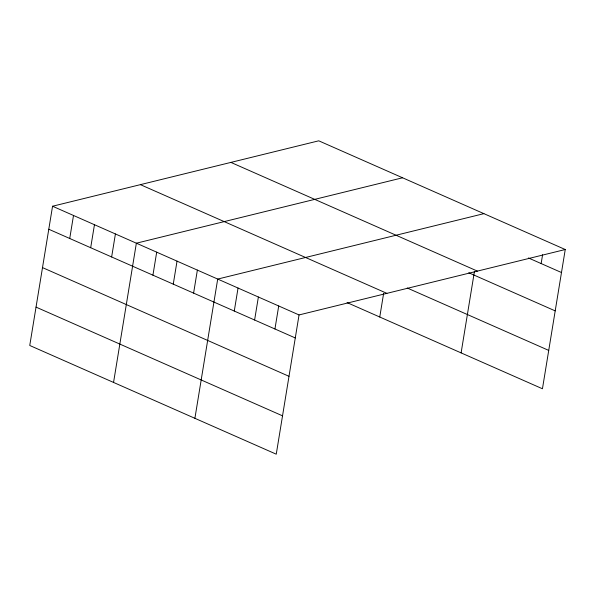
<?xml version="1.0" encoding="UTF-8"?>
<svg xmlns="http://www.w3.org/2000/svg" width="595" height="595" viewBox="0 0 595 595"><rect width="100%" height="100%" fill="white"/><g stroke="black" fill="none" stroke-linecap="round" stroke-linejoin="round"><path stroke-width="0.89" d="M565.25 249.521L318.749 140.814L52.553 206.234L29.75 345.479L276.251 454.186L299.047 314.941L565.25 249.521L542.447 388.766L347.071 302.602M69.734 238.483L73.505 215.472M90.685 247.721L94.456 224.717M111.644 256.966L115.408 233.954M113.556 382.436L136.359 243.199L402.562 177.779M152.93 275.173L156.693 252.161M173.264 284.142L177.035 261.131M193.598 293.112L197.369 270.1M194.9 418.307L217.703 279.07L483.906 213.65M234.274 311.044L238.045 288.039M254.608 320.013L258.379 297.009M274.942 328.983L278.713 305.971M379.759 317.016L383.649 293.276M461.103 352.895L474.453 271.365M541.145 263.563L542.595 254.712M528.434 257.955L561.479 272.532M230.905 162.405L477.406 271.112M468.771 272.77L555.202 310.887M407.225 288.002L548.731 350.41M140.398 184.643L386.899 293.357M52.553 206.234L299.047 314.941M48.783 229.246L295.284 337.953M42.505 267.601L288.999 376.308M36.035 307.117L282.528 415.831"/></g></svg>
